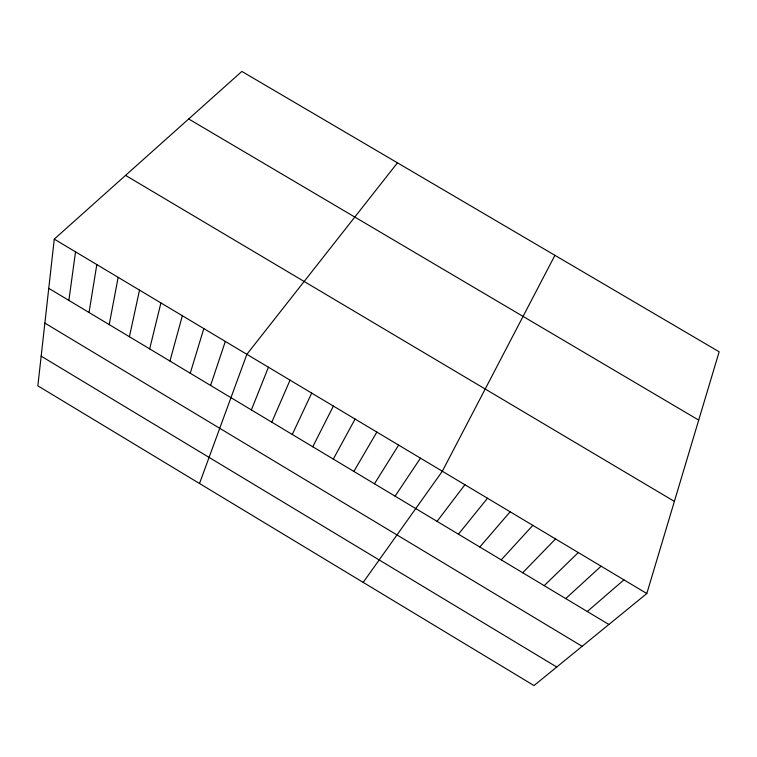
<?xml version="1.0" encoding="UTF-8"?>
<svg xmlns="http://www.w3.org/2000/svg" width="757" height="757" viewBox="0 0 757 757"><rect width="100%" height="100%" fill="white"/><g stroke="black" fill="none" stroke-linecap="round" stroke-linejoin="round"><path stroke-width="1.14" d="M54.267 239.127L37.85 385.833L533.997 685.577L646.809 593.535L719.15 351.797L241.852 71.423L54.267 239.127L646.809 593.535M68.878 300.406L75.53 251.844M89.033 312.499L96.82 264.581M109.216 324.611L118.149 277.336M129.428 336.742L139.515 290.111M149.668 348.892L160.91 302.914M169.947 361.061L182.342 315.735M190.253 373.248L203.813 328.576M210.597 385.455L225.321 341.435M199.507 483.496L246.858 354.323L397.453 162.831M251.371 409.925L268.432 367.221M271.801 422.188L290.045 380.156M292.268 434.471L311.695 393.101M312.773 446.772L333.383 406.064M554.919 255.327L442.334 471.233L363.19 582.388M333.298 459.092L355.099 419.056M353.869 471.431L376.854 432.067M374.46 483.789L398.646 445.107M395.088 496.176L420.466 458.155M437.073 521.365L464.902 484.735M458.42 534.187L487.499 498.248M479.815 547.018L510.142 511.798M501.238 559.877L532.824 525.358M522.699 572.756L555.543 538.946M544.188 585.653L578.301 552.563M565.725 598.579L601.096 566.198M587.281 611.514L623.938 579.853M188.673 118.963L698.711 420.107M125.567 175.387L674.383 501.399M48.76 288.332L608.883 624.478M44.871 323.107L582.133 646.308M41.171 356.159L556.745 667.012"/></g></svg>
